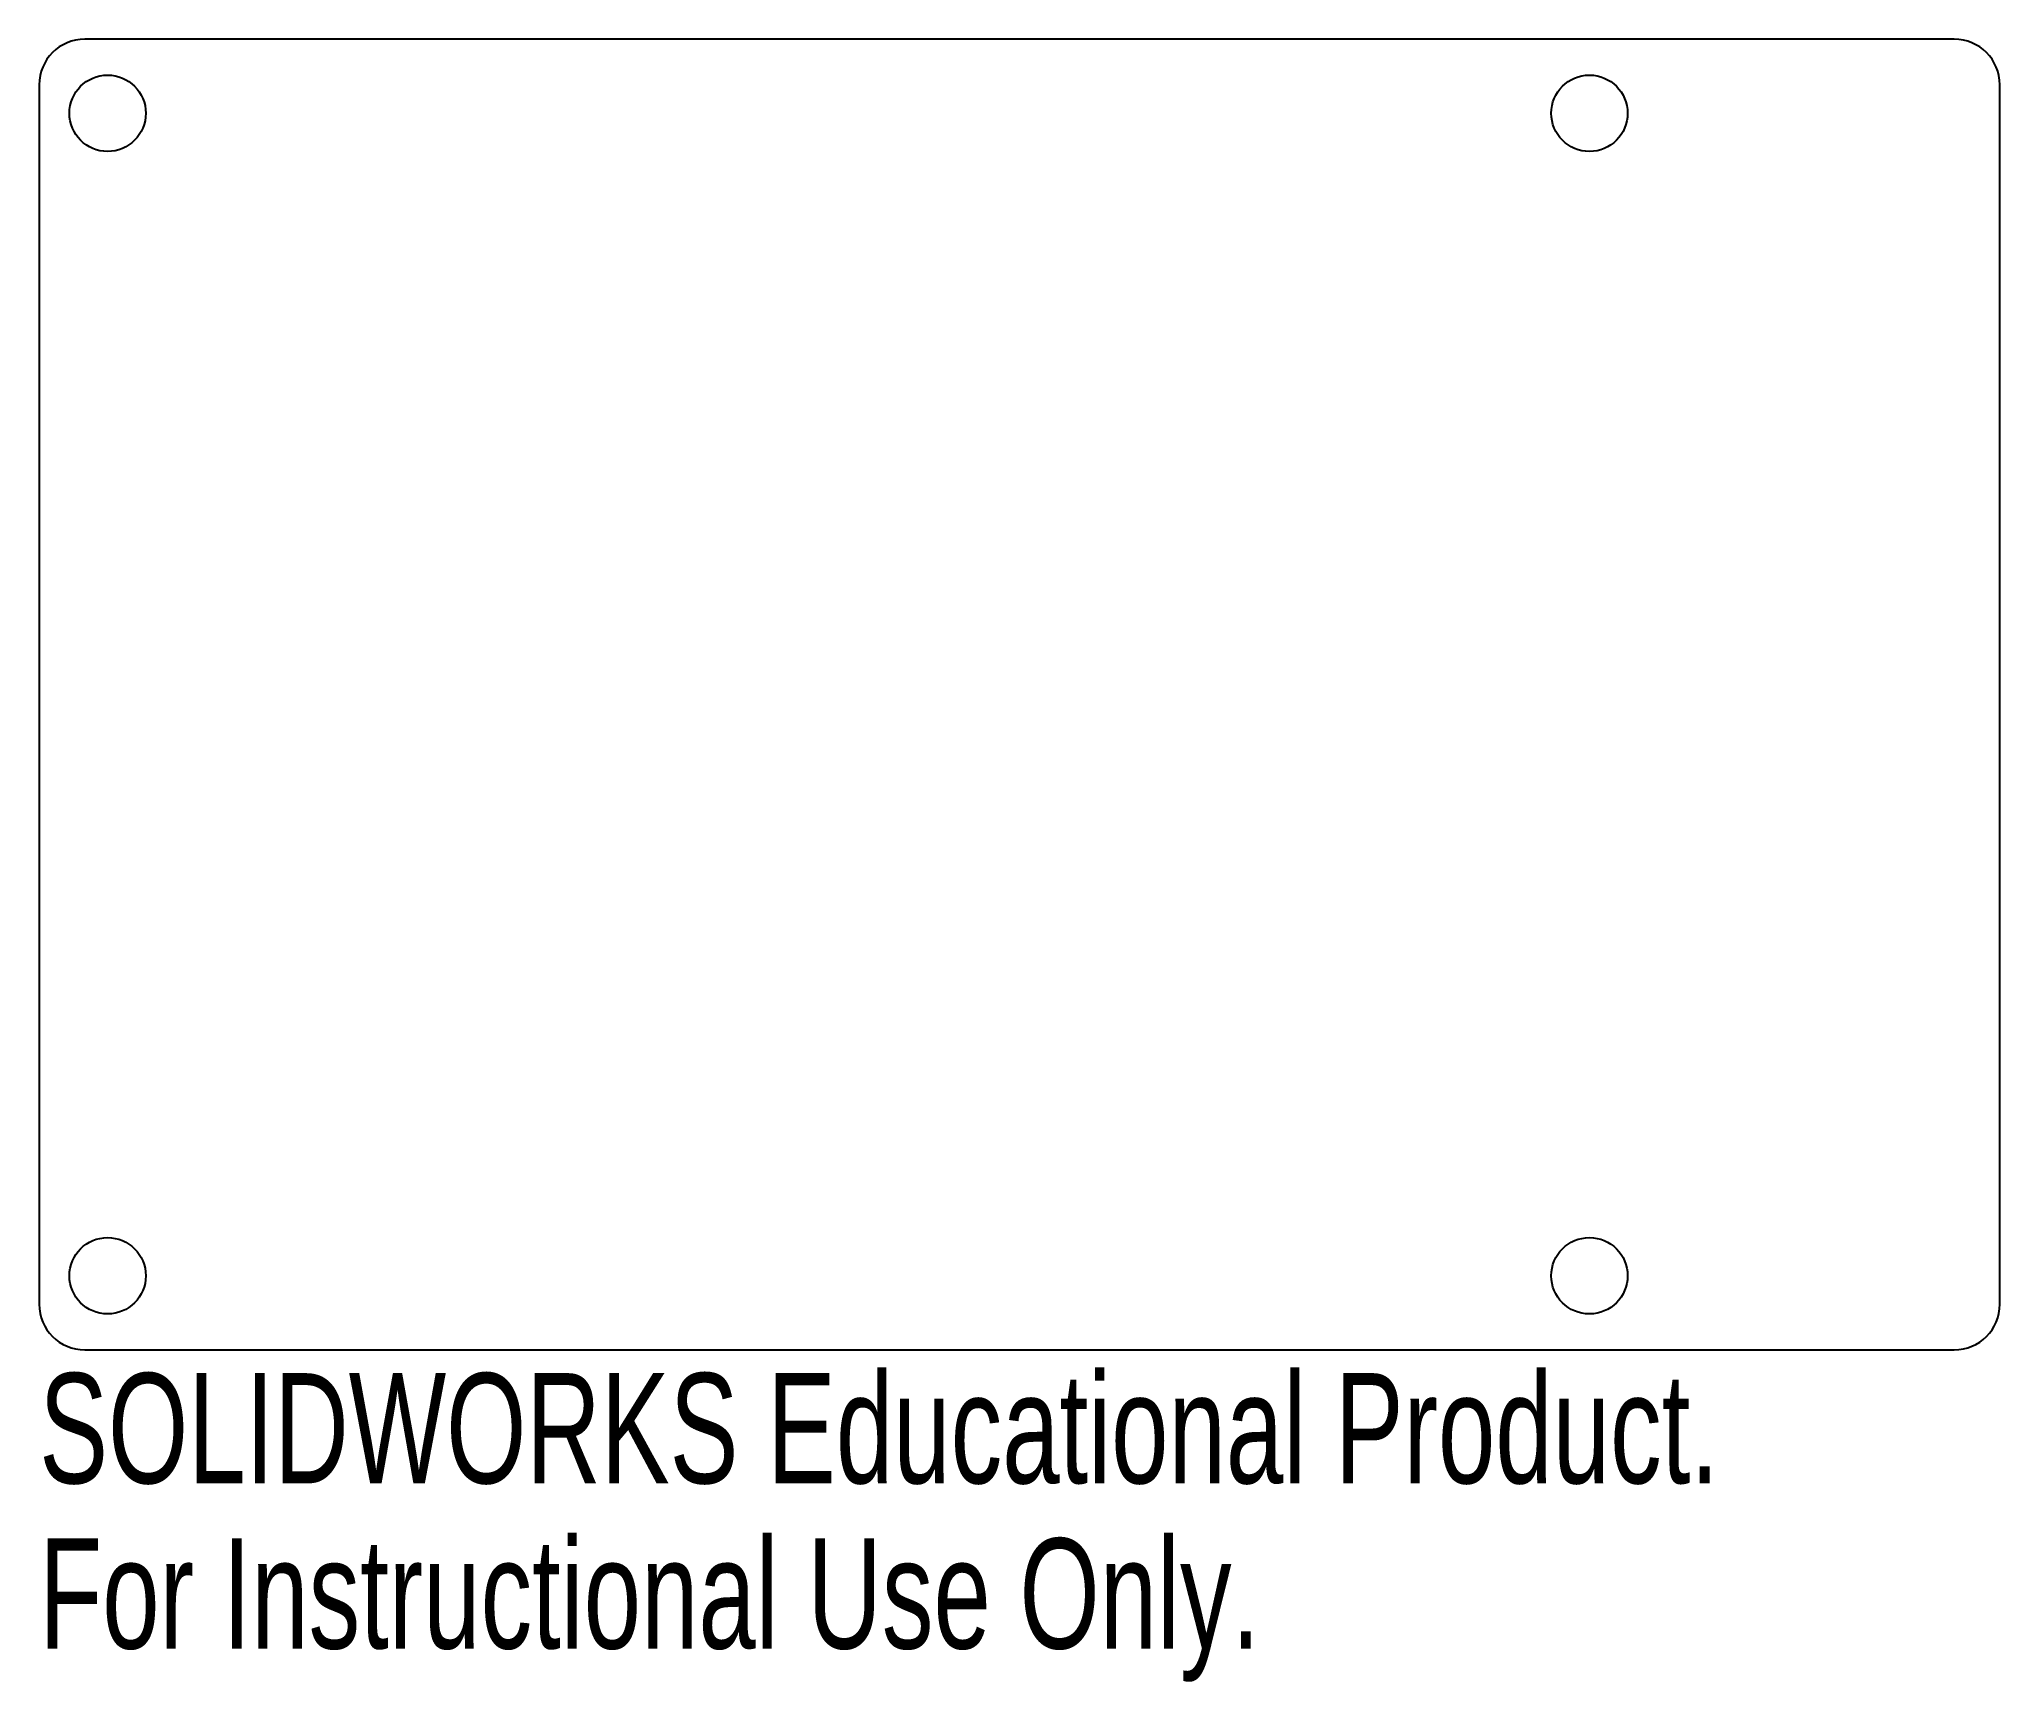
# Model space of a CAD drawing. Header units: millimetres. Extents: x -43 to 43, y -43.3 to 28.8.
import ezdxf

# ---------------------------------------------------------------- set-up
doc = ezdxf.new("R2010")
doc.units = ezdxf.units.MM
doc.styles.add('SLDTEXTSTYLE0', font='TXT', dxfattribs={"width": 0.7})

msp = doc.modelspace()

# ---------------------------------------------------------------- linework, layer by layer
at = {"color": 7, "linetype": 'Continuous', "lineweight": 25}
for p, q in [((41, 28.75), (-41, 28.75)), ((-43, 26.75), (-43, -26.75)), ((43, -26.75), (43, 26.75)), ((-41, -28.75), (41, -28.75))]:
    msp.add_line(p, q, dxfattribs=at)
for centre in [(-40, 25.5), (25, 25.5), (-40, -25.5), (25, -25.5)]:
    msp.add_circle(centre, 1.675, dxfattribs=at)
for centre, start, end in [((-41, 26.75), 90, 180), ((41, 26.75), 0, 90), ((-41, -26.75), 180, 270), ((41, -26.75), 270, 0)]:
    msp.add_arc(centre, 2, start, end, dxfattribs=at)

# ---------------------------------------------------------------- texts
at = {"color": 7, "linetype": 'Continuous', "char_height": 4.83362, "attachment_point": 1, "style": 'SLDTEXTSTYLE0'}
for s, insert in [('SOLIDWORKS Educational Product.', (-43, -29.77)), ('For Instructional Use Only.', (-43, -37.02))]:
    msp.add_mtext(s, dxfattribs=dict(at, insert=insert))

doc.saveas('drawing.dxf')
